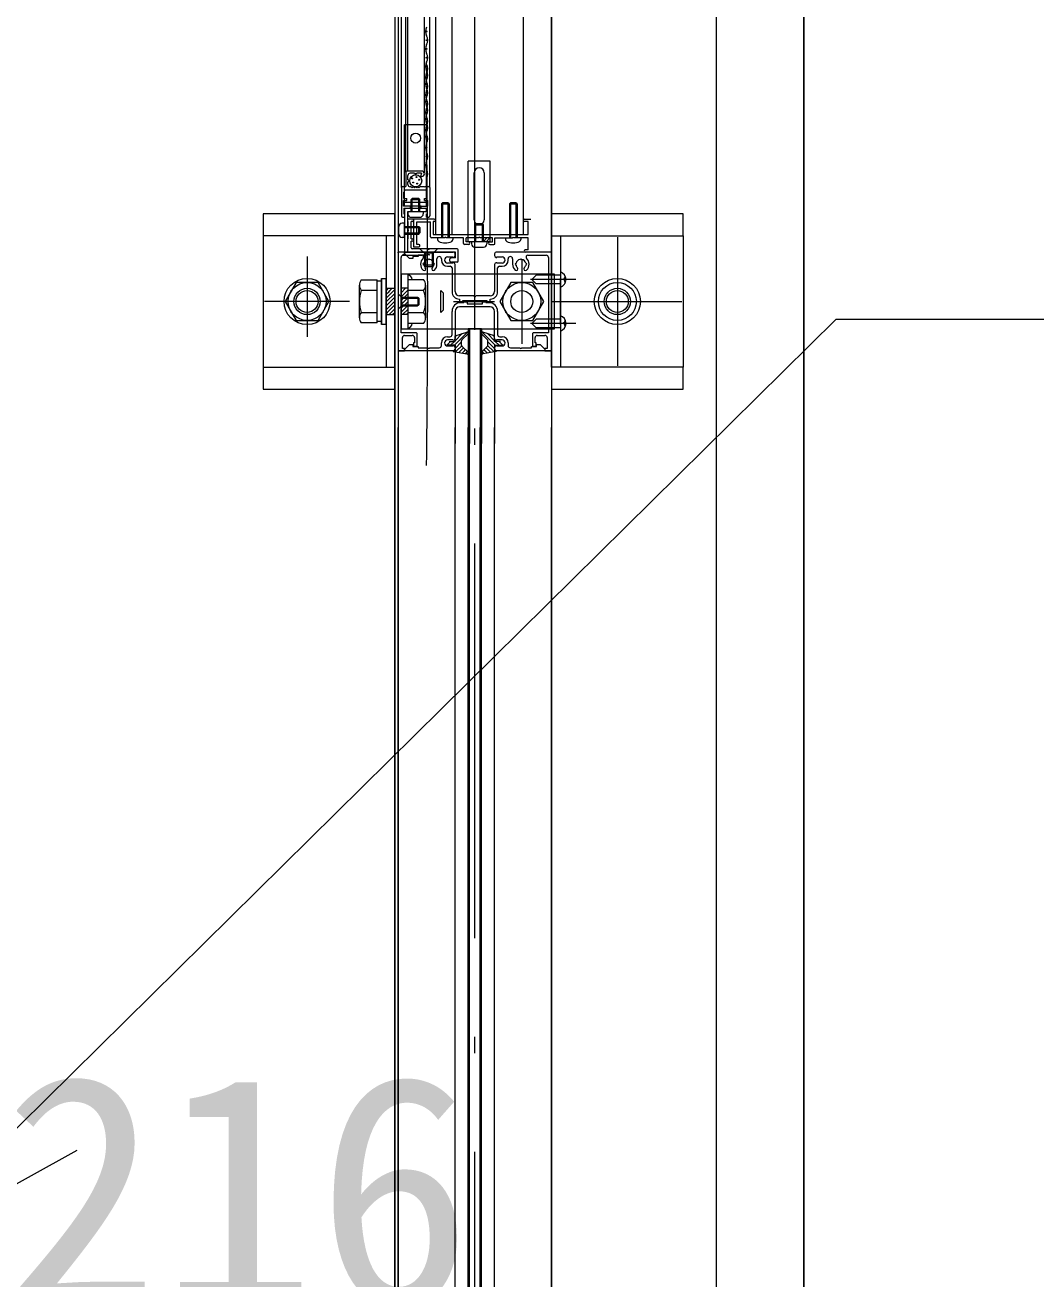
# Model space of a CAD drawing. Header units: millimetres. Extents: x -13466 to 37833, y -11727 to 34084.
# Drawn here: x 10077 to 10538, y 11992 to 12564 of the extents above; entities that cross this region are included whole.
import ezdxf

# ---------------------------------------------------------------- set-up
doc = ezdxf.new("R2010")
doc.units = ezdxf.units.MM
doc.header["$LTSCALE"] = 30
doc.header["$PDSIZE"] = 300
doc.linetypes.add('SXF_一点短鎖線', pattern=[9.25, 6, -1.5, 0.25, -1.5])
for name, color, linetype, lineweight in [('D-BMK', 2, 'SXF_一点短鎖線', 13), ('D-STR-DIM', 7, 'Continuous', 13), ('D-STR-HTXT', 7, 'Continuous', 13), ('D-STR-STR1', 2, 'Continuous', 13)]:
    doc.layers.add(name, color=color, linetype=linetype, lineweight=lineweight)
doc.styles.add('MS ゴシック', font='MS Gothic.ttf')
doc.dimstyles.new('DIM-30-F', dxfattribs={"dimscale": 30, "dimtxt": 3.5, "dimasz": 2.5, "dimexe": 0, "dimexo": 2, "dimgap": 0.8, "dimtad": 1, "dimdec": 0, "dimzin": 0, "dimdsep": 46, "dimtxsty": 'MS ゴシック', "dimblk": 'OPEN', "dimcen": 0.1, "dimaunit": 1, "dimadec": 4, "dimazin": 0, "dimtfac": 1, "dimtdec": 0, "dimtmove": 2, "dimatfit": 3, "dimldrblk": 'OPEN', "dimfxl": 1, "dimtolj": 1, "dimtzin": 0, "dimlwd": -1, "dimlwe": -1, "dimarcsym": 2})

# ---------------------------------------------------------------- blocks, each defined once
blk = doc.blocks.new('_Open')
at = {"color": 0, "linetype": 'ByBlock', "lineweight": -2}
for p, q in [((-1, 0.1667), (0, 0)), ((-1, -0.1667), (0, 0)), ((0, 0), (-1, 0))]:
    blk.add_line(p, q, dxfattribs=at)
blk = doc.blocks.new('*D16')
at = {"layer": 'D-STR-DIM', "color": 0, "transparency": 16777216}
for p, q in [((10066.31, 11898.01), (10066.31, 11838.01)), ((10282.31, 11898.01), (10282.31, 11838.01)), ((10207.31, 11838.01), (10141.31, 11838.01))]:
    blk.add_line(p, q, dxfattribs=at)
at = {"layer": 'Defpoints', "color": 0, "transparency": 16777216}
for p in [(10066.31, 11838.01), (10066.31, 11838.01), (10282.31, 11838.01)]:
    blk.add_point(p, dxfattribs=at)
at = {"layer": 'D-STR-DIM', "color": 0, "transparency": 16777216, "xscale": 75, "yscale": 75, "zscale": 75, "rotation": 180}
blk.add_blockref('_Open', (10066.31, 11838.01), dxfattribs=at)
at = {"layer": 'D-STR-DIM', "color": 0, "transparency": 16777216, "xscale": 75, "yscale": 75, "zscale": 75}
blk.add_blockref('_Open', (10282.31, 11838.01), dxfattribs=at)
at = {"layer": 'D-STR-DIM', "color": 0, "transparency": 16777216, "insert": (10174.31, 12031.51), "char_height": 105, "width": 28696.3879, "attachment_point": 5, "style": 'MS ゴシック'}
blk.add_mtext('\\A1;216', dxfattribs=at)
blk = doc.blocks.new('*D19')
at = {"layer": 'D-STR-DIM', "color": 0, "transparency": 16777216}
for p, q in [((9666.31, 12498.01), (9666.31, 12587.01)), ((9741.31, 12587.01), (9991.31, 12587.01)), ((10066.31, 12498.01), (10066.31, 12587.01))]:
    blk.add_line(p, q, dxfattribs=at)
at = {"layer": 'Defpoints', "color": 0, "transparency": 16777216}
for p in [(10066.31, 12587.01), (9666.31, 12438.01), (10066.31, 12438.01)]:
    blk.add_point(p, dxfattribs=at)
at = {"layer": 'D-STR-DIM', "color": 0, "transparency": 16777216, "xscale": 75, "yscale": 75, "zscale": 75, "rotation": 180}
blk.add_blockref('_Open', (9666.31, 12587.01), dxfattribs=at)
at = {"layer": 'D-STR-DIM', "color": 0, "transparency": 16777216, "xscale": 75, "yscale": 75, "zscale": 75}
blk.add_blockref('_Open', (10066.31, 12587.01), dxfattribs=at)
at = {"layer": 'D-STR-DIM', "color": 0, "transparency": 16777216, "insert": (9866.31, 12663.51), "char_height": 105, "width": 28854.7969, "attachment_point": 5, "style": 'MS ゴシック'}
blk.add_mtext('\\A1;400', dxfattribs=at)
blk = doc.blocks.new('*D20')
at = {"layer": 'D-STR-DIM', "color": 0, "transparency": 16777216}
for p, q in [((8743.3, 12827.45), (8769.9, 12881.24)), ((8837.13, 12848), (9599.08, 12471.25)), ((9692.9, 12491.8), (9666.31, 12438.01))]:
    blk.add_line(p, q, dxfattribs=at)
at = {"layer": 'Defpoints', "color": 0, "transparency": 16777216}
for p in [(8769.9, 12881.24), (9666.31, 12438.01), (9666.31, 12438.01)]:
    blk.add_point(p, dxfattribs=at)
at = {"layer": 'D-STR-DIM', "color": 0, "transparency": 16777216, "xscale": 75, "yscale": 75, "zscale": 75}
for p, rotation in [((8769.9, 12881.24), 153.6900675261025), ((9666.31, 12438.01), 333.6900675261025)]:
    blk.add_blockref('_Open', p, dxfattribs=dict(at, rotation=rotation))
at = {"layer": 'D-STR-DIM', "color": 0, "transparency": 16777216, "insert": (9252.01, 12728.2), "char_height": 105, "width": 46998.7126, "attachment_point": 5, "rotation": 333.6901, "style": 'MS ゴシック'}
blk.add_mtext('\\A1;R1000', dxfattribs=at)

msp = doc.modelspace()

# ---------------------------------------------------------------- linework, layer by layer
at = {"layer": 'D-BMK', "linetype": 'SXF_一点短鎖線', "lineweight": 9}
msp.add_line((10282.306, 10482.586), (10282.306, 14994.642), dxfattribs=at)
at = {"layer": 'D-STR-HTXT', "linetype": 'Continuous'}
msp.add_line((10432.306, 11488.012), (10432.306, 14288.012), dxfattribs=at)
for points in [[(6032.306, 14288.012), (10432.306, 14288.012), (10432.306, 11488.012), (6032.306, 11488.012), (6032.306, 14288.012)], [(10014.637, 12002.946), (10447.168, 12429.991), (11430.002, 12429.991)], [(10100.884, 12050.753), (10014.637, 12002.946), (10065.425, 12087.471)]]:
    msp.add_lwpolyline(points, dxfattribs=at)
at = {"layer": 'D-STR-STR1', "linetype": 'Continuous'}
for p, q in [((10392.307, 14248.012), (10392.307, 11528.012)), ((10247.305, 14143.01), (10247.305, 11633.011)), ((10317.305, 14143.01), (10317.305, 11633.011)), ((10245.807, 14088.011), (10245.807, 11689.513)), ((10317.306, 12460.212), (10317.306, 13314.204)), ((10264.306, 13307.512), (10264.306, 12468.512)), ((10271.806, 13307.512), (10271.806, 12468.512)), ((10304.306, 13307.512), (10304.306, 12468.512)), ((10248.806, 12490.012), (10248.806, 13286.012)), ((10261.806, 12490.012), (10261.806, 13286.012)), ((10259.306, 12496.333), (10259.306, 13279.762)), ((10250.806, 12497.012), (10250.806, 13279.012)), ((10251.806, 12497.512), (10251.806, 13257.512)), ((10250.306, 12483.112), (10250.306, 12518.512)), ((10260.306, 12518.512), (10250.306, 12518.512)), ((10260.306, 12483.112), (10260.306, 12518.512)), ((10289.306, 12502.012), (10279.306, 12502.012)), ((10279.306, 12465.412), (10279.306, 12502.012)), ((10289.306, 12465.412), (10289.306, 12502.012)), ((10250.806, 12497.012), (10250.806, 12490.512)), ((10258.056, 12497.512), (10251.306, 12497.512)), ((10254.806, 12496.512), (10252.806, 12496.512)), ((10254.806, 12496.512), (10255.306, 12495.812)), ((10255.306, 12495.812), (10255.806, 12496.512)), ((10258.006, 12496.512), (10255.806, 12496.512)), ((10258.006, 12496.512), (10257.605, 12495.012)), ((10282.056, 12475.262), (10282.056, 12496.762)), ((10286.556, 12496.762), (10286.556, 12475.262)), ((10247.306, 12492.537), (10247.306, 12492.561)), ((10247.306, 12492.537), (10247.306, 12492.561)), ((10249.306, 12490.512), (10250.806, 12490.512)), ((10251.806, 12493.512), (10251.806, 12495.512)), ((10252.506, 12493.012), (10251.806, 12493.512)), ((10251.806, 12492.512), (10252.506, 12493.012)), ((10251.806, 12491.342), (10251.806, 12492.512)), ((10253.306, 12490.312), (10252.806, 12490.312)), ((10253.806, 12489.812), (10253.306, 12490.312)), ((10254.306, 12490.312), (10253.806, 12489.812)), ((10254.806, 12489.812), (10254.306, 12490.312)), ((10255.306, 12490.312), (10254.806, 12489.812)), ((10255.806, 12489.812), (10255.306, 12490.312)), ((10256.306, 12490.312), (10255.806, 12489.812)), ((10256.806, 12489.812), (10256.306, 12490.312)), ((10257.306, 12490.312), (10256.806, 12489.812)), ((10259.306, 12490.312), (10257.306, 12490.312)), ((10258.056, 12495.012), (10257.605, 12495.012)), ((10259.306, 12490.312), (10259.806, 12490.512)), ((10259.806, 12490.512), (10261.306, 12490.512)), ((10248.806, 12490.012), (10248.806, 12477.012)), ((10250.006, 12485.012), (10250.006, 12487.812)), ((10250.006, 12485.012), (10251.306, 12485.012)), ((10259.606, 12488.812), (10251.006, 12488.812)), ((10251.306, 12484.012), (10251.306, 12485.012)), ((10253.306, 12484.512), (10253.806, 12485.012)), ((10253.306, 12479.012), (10253.306, 12484.512)), ((10253.306, 12484.512), (10257.306, 12484.512)), ((10256.806, 12485.012), (10253.806, 12485.012)), ((10253.806, 12479.012), (10253.806, 12485.012)), ((10256.806, 12479.012), (10256.806, 12485.012)), ((10256.806, 12485.012), (10257.306, 12484.512)), ((10257.306, 12479.012), (10257.306, 12484.512)), ((10259.306, 12485.012), (10260.606, 12485.012)), ((10259.306, 12484.012), (10259.306, 12485.012)), ((10260.606, 12485.012), (10260.606, 12487.812)), ((10261.806, 12490.012), (10261.806, 12477.012)), ((10249.806, 12481.512), (10249.806, 12484.012)), ((10249.806, 12484.012), (10251.306, 12484.012)), ((10252.806, 12481.512), (10249.806, 12481.512)), ((10250.006, 12480.512), (10252.806, 12480.512)), ((10250.006, 12480.512), (10250.006, 12478.012)), ((10250.306, 12481.512), (10250.306, 12483.112)), ((10260.306, 12483.112), (10250.306, 12483.112)), ((10250.306, 12480.512), (10250.306, 12478.012)), ((10251.806, 12460.512), (10251.806, 12479.012)), ((10251.806, 12479.012), (10251.806, 12477.912)), ((10251.806, 12479.012), (10258.806, 12479.012)), ((10251.806, 12479.012), (10260.306, 12479.012)), ((10252.806, 12481.512), (10252.806, 12480.512)), ((10257.806, 12481.512), (10252.806, 12481.512)), ((10252.806, 12480.512), (10257.806, 12480.512)), ((10257.806, 12480.512), (10257.806, 12481.512)), ((10257.806, 12481.512), (10260.806, 12481.512)), ((10257.806, 12480.512), (10260.606, 12480.512)), ((10258.806, 12479.012), (10258.806, 12477.912)), ((10259.306, 12484.012), (10260.806, 12484.012)), ((10260.306, 12481.512), (10260.306, 12483.112)), ((10260.306, 12479.012), (10260.306, 12480.512)), ((10260.606, 12480.512), (10260.606, 12478.012)), ((10260.806, 12481.512), (10260.806, 12484.012)), ((10267.556, 12483.012), (10267.056, 12482.512)), ((10267.056, 12482.512), (10270.556, 12482.512)), ((10267.056, 12482.512), (10267.056, 12467.012)), ((10270.056, 12483.012), (10267.556, 12483.012)), ((10267.556, 12483.012), (10267.556, 12467.012)), ((10270.556, 12482.512), (10270.056, 12483.012)), ((10270.056, 12483.012), (10270.056, 12467.012)), ((10270.556, 12482.512), (10270.556, 12467.012)), ((10298.556, 12483.012), (10298.056, 12482.512)), ((10298.056, 12482.512), (10301.556, 12482.512)), ((10298.056, 12482.512), (10298.056, 12467.012)), ((10301.056, 12483.012), (10298.556, 12483.012)), ((10298.556, 12483.012), (10298.556, 12467.012)), ((10301.556, 12482.512), (10301.056, 12483.012)), ((10301.056, 12483.012), (10301.056, 12467.012)), ((10301.556, 12482.512), (10301.556, 12467.012)), ((10317.306, 12481.422), (10317.306, 12481.381)), ((10250.306, 12473.762), (10249.206, 12473.762)), ((10249.306, 12476.512), (10250.306, 12476.512)), ((10250.006, 12478.012), (10250.306, 12478.012)), ((10250.306, 12478.012), (10250.306, 12476.512)), ((10250.306, 12476.512), (10250.306, 12460.512)), ((10250.306, 12467.262), (10250.306, 12473.762)), ((10254.306, 12475.512), (10251.806, 12475.512)), ((10251.806, 12470.812), (10251.806, 12475.512)), ((10251.806, 12474.512), (10251.806, 12466.512)), ((10253.306, 12476.412), (10257.306, 12476.412)), ((10253.306, 12466.512), (10253.306, 12474.512)), ((10253.806, 12474.512), (10253.306, 12474.512)), ((10254.306, 12475.012), (10254.306, 12475.512)), ((10263.806, 12475.512), (10254.306, 12475.512)), ((10254.306, 12475.512), (10254.306, 12463.012)), ((10255.806, 12474.312), (10262.106, 12474.312)), ((10255.806, 12464.012), (10255.806, 12474.312)), ((10260.306, 12478.012), (10260.606, 12478.012)), ((10260.306, 12476.512), (10260.306, 12478.012)), ((10260.306, 12476.512), (10261.306, 12476.512)), ((10262.106, 12467.512), (10262.106, 12474.312)), ((10263.306, 12474.512), (10263.306, 12468.512)), ((10263.806, 12474.512), (10263.306, 12474.512)), ((10282.306, 12472.912), (10282.806, 12473.412)), ((10285.806, 12473.412), (10282.806, 12473.412)), ((10282.806, 12465.412), (10282.806, 12473.412)), ((10285.806, 12465.412), (10285.806, 12473.412)), ((10285.806, 12473.412), (10286.306, 12472.912)), ((10304.806, 12475.512), (10307.806, 12475.512)), ((10306.606, 12474.512), (10304.806, 12474.512)), ((10306.606, 12468.512), (10306.606, 12474.512)), ((10247.706, 12468.762), (10247.706, 12472.262)), ((10250.306, 12472.262), (10256.806, 12472.262)), ((10250.306, 12471.762), (10257.306, 12471.762)), ((10250.306, 12469.262), (10257.306, 12469.262)), ((10250.306, 12468.762), (10256.806, 12468.762)), ((10251.806, 12460.512), (10251.806, 12470.212)), ((10256.806, 12468.762), (10256.806, 12472.262)), ((10257.306, 12471.762), (10256.806, 12472.262)), ((10256.806, 12468.762), (10257.306, 12469.262)), ((10257.306, 12471.762), (10257.306, 12469.262)), ((10263.306, 12468.512), (10306.606, 12468.512)), ((10282.306, 12472.912), (10286.306, 12472.912)), ((10282.306, 12465.412), (10282.306, 12472.912)), ((10286.306, 12465.412), (10286.306, 12472.912)), ((10250.306, 12467.262), (10249.206, 12467.262)), ((10253.306, 12466.512), (10253.806, 12466.512)), ((10253.306, 12462.512), (10253.306, 12465.512)), ((10253.806, 12465.512), (10253.306, 12465.512)), ((10258.506, 12462.012), (10253.806, 12462.012)), ((10254.306, 12463.012), (10256.806, 12463.012)), ((10256.806, 12464.012), (10255.806, 12464.012)), ((10259.306, 12460.012), (10257.306, 12462.012)), ((10265.306, 12462.012), (10257.306, 12462.012)), ((10274.206, 12462.012), (10259.106, 12462.012)), ((10268.506, 12467.012), (10262.606, 12467.012)), ((10263.306, 12460.012), (10265.306, 12462.012)), ((10265.306, 12467.012), (10265.306, 12466.298)), ((10277.106, 12467.012), (10269.106, 12467.012)), ((10272.306, 12467.012), (10272.306, 12466.298)), ((10277.106, 12464.512), (10277.106, 12467.012)), ((10279.506, 12464.012), (10277.606, 12464.012)), ((10278.306, 12465.212), (10278.306, 12467.012)), ((10284.006, 12467.012), (10278.306, 12467.012)), ((10279.506, 12465.212), (10278.306, 12465.212)), ((10279.306, 12465.412), (10279.306, 12467.012)), ((10279.306, 12465.412), (10289.306, 12465.412)), ((10280.806, 12465.412), (10280.806, 12464.312)), ((10280.806, 12465.412), (10287.806, 12465.412)), ((10280.806, 12465.412), (10287.806, 12465.412)), ((10282.306, 12462.812), (10286.306, 12462.812)), ((10290.306, 12467.012), (10284.606, 12467.012)), ((10286.207, 12465.412), (10287.807, 12467.012)), ((10287.621, 12465.412), (10289.221, 12467.012)), ((10287.806, 12465.412), (10287.806, 12464.312)), ((10289.106, 12465.212), (10290.306, 12465.212)), ((10289.106, 12464.012), (10291.006, 12464.012)), ((10289.306, 12465.412), (10289.306, 12467.012)), ((10290.306, 12465.212), (10290.306, 12467.012)), ((10291.506, 12464.512), (10291.506, 12467.012)), ((10291.506, 12467.012), (10299.506, 12467.012)), ((10296.306, 12467.012), (10296.306, 12466.298)), ((10306.606, 12467.012), (10300.106, 12467.012)), ((10303.306, 12467.012), (10303.306, 12466.298)), ((10306.606, 12461.512), (10306.606, 12467.012)), ((10245.806, 12418.012), (10245.806, 12458.012)), ((10247.306, 12460.212), (10247.306, 12460.512)), ((10247.306, 12460.212), (10247.306, 12415.812)), ((10272.506, 12460.512), (10247.606, 12460.512)), ((10248.706, 12423.712), (10248.706, 12458.112)), ((10249.306, 12459.512), (10250.306, 12459.512)), ((10249.706, 12459.112), (10258.174, 12459.112)), ((10250.306, 12459.512), (10250.306, 12460.512)), ((10250.406, 12460.512), (10272.506, 12460.512)), ((10250.406, 12459.712), (10250.406, 12460.512)), ((10252.506, 12457.612), (10250.406, 12459.712)), ((10273.506, 12460.512), (10251.806, 12460.512)), ((10254.106, 12457.612), (10252.506, 12457.612)), ((10256.406, 12458.512), (10254.106, 12458.512)), ((10254.106, 12458.512), (10254.106, 12457.612)), ((10256.406, 12459.112), (10256.406, 12458.512)), ((10260.848, 12459.112), (10256.406, 12459.112)), ((10259.306, 12460.012), (10259.306, 12454.512)), ((10263.306, 12460.012), (10259.306, 12460.012)), ((10259.806, 12460.012), (10259.806, 12454.012)), ((10260.806, 12457.206), (10261.306, 12457.512)), ((10261.306, 12457.512), (10261.806, 12457.206)), ((10262.806, 12460.012), (10262.806, 12454.012)), ((10263.306, 12460.012), (10263.306, 12454.512)), ((10265.056, 12455.012), (10265.056, 12457.487)), ((10267.106, 12457.487), (10267.106, 12456.912)), ((10269.906, 12458.312), (10272.306, 12458.312)), ((10273.506, 12457.912), (10271.706, 12457.912)), ((10272.306, 12458.312), (10272.306, 12458.112)), ((10272.306, 12458.112), (10272.506, 12458.112)), ((10273.306, 12458.912), (10273.306, 12459.712)), ((10273.506, 12457.912), (10273.506, 12460.512)), ((10274.706, 12456.412), (10274.706, 12461.512)), ((10291.306, 12459.712), (10291.306, 12458.912)), ((10317.006, 12460.512), (10292.106, 12460.512)), ((10292.106, 12458.112), (10292.306, 12458.112)), ((10292.306, 12458.112), (10292.306, 12458.312)), ((10292.306, 12458.312), (10294.706, 12458.312)), ((10297.506, 12456.912), (10297.506, 12457.487)), ((10299.556, 12457.487), (10299.556, 12455.012)), ((10302.806, 12457.206), (10303.306, 12457.512)), ((10303.306, 12457.512), (10303.806, 12457.206)), ((10303.706, 12457.351), (10303.706, 12418.674)), ((10306.606, 12461.512), (10305.306, 12461.512)), ((10306.439, 12459.112), (10314.906, 12459.112)), ((10315.906, 12458.112), (10315.906, 12423.712)), ((10317.306, 12460.212), (10317.306, 12461.023)), ((10317.306, 12415.812), (10317.306, 12460.212)), ((10317.306, 12418.012), (10317.306, 12458.012)), ((10248.706, 12450.512), (10248.706, 12425.512)), ((10318.706, 12450.512), (10248.706, 12450.512)), ((10251.706, 12450.512), (10251.706, 12425.512)), ((10258.806, 12455.012), (10259.113, 12455.512)), ((10259.113, 12454.512), (10258.806, 12455.012)), ((10259.806, 12454.012), (10259.306, 12454.512)), ((10263.306, 12454.512), (10259.306, 12454.512)), ((10259.806, 12454.012), (10262.806, 12454.012)), ((10263.306, 12454.512), (10262.806, 12454.012)), ((10263.5, 12455.512), (10263.806, 12455.012)), ((10263.806, 12455.012), (10263.5, 12454.512)), ((10272.306, 12455.512), (10269.906, 12455.512)), ((10269.906, 12454.112), (10271.106, 12454.112)), ((10274.206, 12455.912), (10271.706, 12455.912)), ((10271.906, 12453.312), (10271.906, 12442.512)), ((10272.506, 12455.712), (10272.306, 12455.712)), ((10272.306, 12455.712), (10272.306, 12455.512)), ((10273.306, 12442.512), (10273.306, 12454.912)), ((10291.306, 12454.912), (10291.306, 12442.512)), ((10292.306, 12455.712), (10292.106, 12455.712)), ((10292.306, 12455.512), (10292.306, 12455.712)), ((10294.706, 12455.512), (10292.306, 12455.512)), ((10292.706, 12442.512), (10292.706, 12453.312)), ((10293.506, 12454.112), (10294.706, 12454.112)), ((10300.806, 12455.012), (10301.113, 12455.512)), ((10301.113, 12454.512), (10300.806, 12455.012)), ((10305.5, 12455.512), (10305.806, 12455.012)), ((10305.806, 12455.012), (10305.5, 12454.512)), ((10318.706, 12425.512), (10318.706, 12450.512)), ((10251.706, 12448.012), (10258.974, 12448.012)), ((10251.706, 12448.012), (10251.706, 12428.012)), ((10259.831, 12445.512), (10259.831, 12430.512)), ((10298.706, 12446.673), (10293.706, 12438.012)), ((10308.706, 12446.673), (10298.706, 12446.673)), ((10308.306, 12448.012), (10310.306, 12450.012)), ((10308.306, 12448.012), (10310.306, 12446.012)), ((10313.706, 12438.012), (10308.706, 12446.673)), ((10245.806, 12443.486), (10245.333, 12443.012)), ((10247.306, 12441.512), (10247.306, 12434.512)), ((10247.306, 12441.512), (10248.806, 12440.012)), ((10251.706, 12444.012), (10248.706, 12444.012)), ((10248.985, 12444.012), (10248.706, 12443.734)), ((10250.753, 12444.012), (10248.706, 12441.966)), ((10251.706, 12443.198), (10248.706, 12440.198)), ((10251.706, 12441.43), (10248.706, 12438.43)), ((10248.706, 12440.012), (10251.706, 12440.012)), ((10248.806, 12440.012), (10248.806, 12436.012)), ((10248.806, 12440.012), (10256.204, 12440.012)), ((10248.806, 12439.512), (10256.806, 12439.512)), ((10251.706, 12439.663), (10250.056, 12438.012)), ((10258.974, 12443.012), (10251.706, 12443.012)), ((10256.204, 12440.012), (10256.704, 12439.512)), ((10256.306, 12440.012), (10256.306, 12436.012)), ((10256.806, 12439.512), (10256.806, 12436.512)), ((10266.806, 12443.012), (10267.806, 12442.012)), ((10266.806, 12433.012), (10266.806, 12443.012)), ((10267.806, 12442.012), (10267.806, 12434.012)), ((10281.848, 12440.512), (10275.306, 12440.512)), ((10275.306, 12439.112), (10275.306, 12437.512)), ((10289.306, 12440.512), (10282.765, 12440.512)), ((10289.306, 12437.512), (10289.306, 12439.112)), ((10245.806, 12434.647), (10245.172, 12434.012)), ((10245.806, 12438.183), (10245.636, 12438.012)), ((10247.306, 12434.512), (10248.806, 12436.012)), ((10250.056, 12438.012), (10248.706, 12436.663)), ((10251.706, 12437.895), (10248.706, 12434.895)), ((10251.706, 12436.127), (10248.706, 12433.127)), ((10248.706, 12436.012), (10251.706, 12436.012)), ((10248.806, 12436.512), (10256.806, 12436.512)), ((10248.806, 12436.012), (10256.204, 12436.012)), ((10251.706, 12434.359), (10249.36, 12432.012)), ((10256.704, 12436.512), (10256.204, 12436.012)), ((10267.806, 12434.012), (10266.806, 12433.012)), ((10271.906, 12422.912), (10271.906, 12433.512)), ((10272.653, 12438.012), (10291.304, 12438.012)), ((10273.306, 12433.512), (10273.306, 12421.112)), ((10273.306, 12433.512), (10273.306, 12421.112)), ((10275.306, 12437.512), (10276.806, 12437.512)), ((10281.848, 12435.512), (10275.306, 12435.512)), ((10275.906, 12437.512), (10277.306, 12437.512)), ((10276.806, 12437.512), (10276.806, 12438.512)), ((10276.806, 12438.512), (10282.306, 12438.512)), ((10277.306, 12437.512), (10277.306, 12437.812)), ((10277.306, 12437.812), (10278.806, 12437.812)), ((10278.806, 12437.812), (10278.806, 12436.912)), ((10278.806, 12436.912), (10285.806, 12436.912)), ((10282.306, 12438.512), (10287.806, 12438.512)), ((10289.306, 12435.512), (10282.765, 12435.512)), ((10285.806, 12436.912), (10285.806, 12437.812)), ((10285.806, 12437.812), (10287.306, 12437.812)), ((10287.306, 12437.812), (10287.306, 12437.512)), ((10287.306, 12437.512), (10288.706, 12437.512)), ((10287.806, 12438.512), (10287.806, 12437.512)), ((10287.806, 12437.512), (10289.306, 12437.512)), ((10291.306, 12421.112), (10291.306, 12433.512)), ((10291.306, 12421.112), (10291.306, 12433.512)), ((10292.706, 12433.512), (10292.706, 12422.912)), ((10293.706, 12438.012), (10298.706, 12429.352)), ((10308.706, 12429.352), (10313.706, 12438.012)), ((10245.806, 12432.879), (10244.94, 12432.012)), ((10251.706, 12432.012), (10248.706, 12432.012)), ((10251.706, 12432.591), (10251.127, 12432.012)), ((10251.706, 12433.012), (10258.974, 12433.012)), ((10258.974, 12428.012), (10251.706, 12428.012)), ((10298.706, 12429.352), (10308.706, 12429.352)), ((10308.306, 12428.012), (10310.306, 12430.012)), ((10308.306, 12428.012), (10310.306, 12426.012)), ((10248.706, 12425.512), (10318.706, 12425.512)), ((10255.706, 12423.712), (10248.706, 12423.712)), ((10250.306, 12422.512), (10253.806, 12422.512)), ((10256.006, 12417.912), (10256.006, 12423.412)), ((10269.906, 12421.912), (10270.906, 12421.912)), ((10273.027, 12418.062), (10279, 12424.035)), ((10273.306, 12422.308), (10278.652, 12424.049)), ((10273.306, 12420.109), (10276.567, 12423.37)), ((10273.306, 12421.877), (10273.946, 12422.516)), ((10273.306, 12419.827), (10273.306, 12422.308)), ((10279.306, 12423.262), (10276.46, 12420.533)), ((10285.306, 12425.512), (10279.306, 12425.512)), ((10279.306, 12425.512), (10279.306, 12373.207)), ((10279.306, 12423.574), (10279.306, 12423.262)), ((10279.806, 12425.512), (10279.806, 12373.207)), ((10284.806, 12425.512), (10284.806, 12373.207)), ((10285.306, 12425.512), (10285.306, 12373.207)), ((10285.306, 12423.574), (10285.306, 12423.262)), ((10285.306, 12423.262), (10288.153, 12420.533)), ((10291.586, 12418.062), (10285.613, 12424.035)), ((10291.306, 12422.308), (10285.961, 12424.049)), ((10291.306, 12420.109), (10288.046, 12423.37)), ((10291.306, 12421.877), (10290.667, 12422.516)), ((10291.306, 12419.827), (10291.306, 12422.308)), ((10293.706, 12421.912), (10294.706, 12421.912)), ((10308.606, 12423.412), (10308.606, 12417.912)), ((10315.906, 12423.712), (10308.906, 12423.712)), ((10310.806, 12422.512), (10314.306, 12422.512)), ((10245.806, 11674.512), (10245.806, 12418.012)), ((10249.306, 12416.512), (10249.306, 12421.512)), ((10250.306, 12416.512), (10249.306, 12416.512)), ((10250.306, 12415.512), (10250.306, 12416.512)), ((10250.406, 12416.312), (10252.506, 12418.412)), ((10250.406, 12415.512), (10250.406, 12416.312)), ((10252.506, 12418.412), (10254.106, 12418.412)), ((10254.106, 12418.412), (10254.106, 12417.512)), ((10254.106, 12417.512), (10256.406, 12417.512)), ((10254.806, 12419.112), (10254.306, 12419.112)), ((10254.306, 12419.112), (10254.306, 12417.612)), ((10254.306, 12417.612), (10255.706, 12417.612)), ((10254.806, 12421.512), (10254.806, 12419.112)), ((10256.406, 12417.512), (10256.406, 12416.912)), ((10256.406, 12416.912), (10260.848, 12416.912)), ((10261.765, 12416.912), (10266.106, 12416.912)), ((10267.106, 12417.912), (10267.106, 12419.112)), ((10269.498, 12418.069), (10271.256, 12419.827)), ((10273.306, 12418.062), (10269.507, 12418.062)), ((10272.306, 12420.512), (10269.906, 12420.512)), ((10272.306, 12420.512), (10269.906, 12420.512)), ((10269.906, 12417.712), (10272.306, 12417.712)), ((10269.906, 12417.712), (10272.306, 12417.712)), ((10270.623, 12419.827), (10273.306, 12419.827)), ((10271.259, 12418.062), (10273.024, 12419.827)), ((10272.306, 12420.312), (10272.306, 12420.512)), ((10272.306, 12420.312), (10272.306, 12420.512)), ((10272.506, 12420.312), (10272.306, 12420.312)), ((10272.506, 12420.312), (10272.306, 12420.312)), ((10272.306, 12417.712), (10272.306, 12417.912)), ((10272.306, 12417.912), (10272.506, 12417.912)), ((10272.306, 12417.712), (10272.306, 12417.912)), ((10272.306, 12417.912), (10272.506, 12417.912)), ((10273.306, 12416.574), (10276.306, 12419.574)), ((10273.306, 12418.062), (10273.306, 12415.512)), ((10273.306, 12417.112), (10273.306, 12416.312)), ((10273.306, 12417.112), (10273.306, 12416.312)), ((10273.306, 12416.312), (10273.306, 12373.207)), ((10274.013, 12415.512), (10276.324, 12417.823)), ((10275.781, 12415.512), (10277.175, 12416.907)), ((10276.306, 12417.953), (10276.306, 12420.172)), ((10279.306, 12414.862), (10276.46, 12417.592)), ((10277.548, 12415.512), (10278.077, 12416.041)), ((10285.306, 12414.862), (10288.153, 12417.592)), ((10287.065, 12415.512), (10286.536, 12416.041)), ((10288.832, 12415.512), (10287.438, 12416.907)), ((10290.6, 12415.512), (10288.289, 12417.823)), ((10288.306, 12417.953), (10288.306, 12420.172)), ((10291.306, 12416.574), (10288.306, 12419.574)), ((10293.99, 12419.827), (10291.306, 12419.827)), ((10291.306, 12418.062), (10291.306, 12415.512)), ((10291.306, 12418.062), (10295.106, 12418.062)), ((10291.306, 12416.312), (10291.306, 12417.112)), ((10291.306, 12416.312), (10291.306, 12417.112)), ((10291.306, 12416.312), (10291.306, 12373.207)), ((10293.353, 12418.062), (10291.589, 12419.827)), ((10292.306, 12420.312), (10292.106, 12420.312)), ((10292.306, 12420.312), (10292.106, 12420.312)), ((10292.106, 12417.912), (10292.306, 12417.912)), ((10292.106, 12417.912), (10292.306, 12417.912)), ((10294.706, 12420.512), (10292.306, 12420.512)), ((10292.306, 12420.512), (10292.306, 12420.312)), ((10294.706, 12420.512), (10292.306, 12420.512)), ((10292.306, 12420.512), (10292.306, 12420.312)), ((10292.306, 12417.912), (10292.306, 12417.712)), ((10292.306, 12417.912), (10292.306, 12417.712)), ((10292.306, 12417.712), (10294.706, 12417.712)), ((10292.306, 12417.712), (10294.706, 12417.712)), ((10295.115, 12418.069), (10293.356, 12419.827)), ((10297.506, 12419.112), (10297.506, 12417.912)), ((10298.506, 12416.912), (10302.848, 12416.912)), ((10303.765, 12416.912), (10308.206, 12416.912)), ((10308.206, 12416.912), (10308.206, 12417.512)), ((10308.206, 12417.512), (10310.506, 12417.512)), ((10308.906, 12417.612), (10310.306, 12417.612)), ((10309.806, 12419.112), (10309.806, 12421.512)), ((10310.306, 12419.112), (10309.806, 12419.112)), ((10310.306, 12417.612), (10310.306, 12419.112)), ((10310.506, 12417.512), (10310.506, 12418.412)), ((10310.506, 12418.412), (10312.106, 12418.412)), ((10312.106, 12418.412), (10314.206, 12416.312)), ((10314.206, 12416.312), (10314.206, 12415.512)), ((10315.306, 12416.512), (10314.306, 12416.512)), ((10314.306, 12416.512), (10314.306, 12415.512)), ((10315.306, 12421.512), (10315.306, 12416.512)), ((10247.306, 12415.812), (10247.306, 12373.207)), ((10247.606, 12415.512), (10250.306, 12415.512)), ((10272.506, 12415.512), (10247.606, 12415.512)), ((10272.506, 12415.512), (10250.406, 12415.512)), ((10272.306, 12415.512), (10273.306, 12415.512)), ((10272.47, 12415.205), (10278.656, 12414.067)), ((10273.514, 12415.013), (10274.013, 12415.512)), ((10275.007, 12414.738), (10275.781, 12415.512)), ((10276.5, 12414.464), (10277.548, 12415.512)), ((10277.993, 12414.189), (10278.98, 12415.176)), ((10285.306, 12414.544), (10285.306, 12414.862)), ((10286.62, 12414.189), (10285.633, 12415.176)), ((10292.143, 12415.205), (10285.956, 12414.067)), ((10288.113, 12414.464), (10287.065, 12415.512)), ((10289.606, 12414.738), (10288.832, 12415.512)), ((10291.099, 12415.013), (10290.6, 12415.512)), ((10292.306, 12415.512), (10291.306, 12415.512)), ((10314.206, 12415.512), (10292.106, 12415.512)), ((10317.006, 12415.512), (10292.106, 12415.512)), ((10314.306, 12415.512), (10317.006, 12415.512)), ((10317.306, 12415.812), (10317.306, 12373.207)), ((10317.306, 12394.602), (10317.306, 12394.643)), ((10247.306, 12386.942), (10247.306, 12386.934)), ((10247.306, 12380.541), (10247.306, 11673.012)), ((10247.306, 11682.712), (10247.306, 12380.541)), ((10273.306, 11682.212), (10273.306, 12380.541)), ((10279.306, 11673.012), (10279.306, 12380.541)), ((10279.806, 11673.012), (10279.806, 12380.541)), ((10284.806, 11673.012), (10284.806, 12380.541)), ((10285.306, 11673.012), (10285.306, 12380.541)), ((10291.306, 11682.212), (10291.306, 12380.541)), ((10317.306, 11682.712), (10317.306, 12380.541)), ((10245.806, 11741.081), (10245.806, 12374.1)), ((10245.806, 11741.081), (10245.806, 12374.1))]:
    msp.add_line(p, q, dxfattribs=at)
at = {"layer": 'D-STR-STR1', "linetype": 'Continuous', "lineweight": 9}
for p, q in [((10245.806, 12478.012), (10185.806, 12478.012)), ((10185.806, 12478.012), (10185.806, 12468.012)), ((10245.806, 12468.012), (10245.806, 12478.012)), ((10377.306, 12478.012), (10317.306, 12478.012)), ((10317.306, 12478.012), (10317.306, 12398.012)), ((10377.306, 12468.012), (10377.306, 12478.012)), ((10245.806, 12468.012), (10185.806, 12468.012)), ((10185.806, 12468.012), (10185.806, 12408.012)), ((10241.806, 12468.012), (10241.806, 12408.012)), ((10245.806, 12408.012), (10245.806, 12468.012)), ((10317.306, 12468.012), (10377.306, 12468.012)), ((10317.306, 12408.012), (10317.306, 12468.012)), ((10321.306, 12468.012), (10321.306, 12408.012)), ((10377.306, 12468.012), (10377.306, 12408.012)), ((10347.306, 12467.351), (10347.306, 12408.674)), ((10205.806, 12458.504), (10205.806, 12421.88)), ((10317.306, 12460.212), (10317.306, 12415.812)), ((10321.306, 12451.512), (10321.306, 12444.512)), ((10321.306, 12451.012), (10321.306, 12445.012)), ((10200.806, 12446.673), (10195.806, 12438.012)), ((10210.806, 12446.673), (10200.806, 12446.673)), ((10215.806, 12438.012), (10210.806, 12446.673)), ((10229.681, 12430.512), (10229.681, 12445.512)), ((10230.539, 12447.812), (10237.806, 12447.812)), ((10237.806, 12428.212), (10237.806, 12447.812)), ((10239.806, 12447.212), (10237.806, 12447.212)), ((10239.806, 12448.512), (10241.806, 12448.512)), ((10239.806, 12427.512), (10239.806, 12448.512)), ((10239.806, 12448.512), (10239.806, 12427.512)), ((10239.806, 12428.212), (10239.806, 12447.812)), ((10239.806, 12428.812), (10239.806, 12447.212)), ((10241.806, 12427.512), (10241.806, 12448.512)), ((10328.415, 12448.012), (10307.627, 12448.012)), ((10308.306, 12448.012), (10310.306, 12450.012)), ((10308.306, 12448.012), (10310.306, 12446.012)), ((10321.306, 12450.012), (10310.306, 12450.012)), ((10321.306, 12446.012), (10310.306, 12446.012)), ((10321.306, 12427.512), (10321.306, 12448.512)), ((10237.806, 12443.012), (10230.539, 12443.012)), ((10241.806, 12444.012), (10245.806, 12444.012)), ((10242.797, 12444.012), (10241.806, 12443.021)), ((10242.565, 12442.012), (10241.806, 12441.254)), ((10244.333, 12442.012), (10241.806, 12439.486)), ((10245.806, 12441.718), (10242.101, 12438.012)), ((10243.565, 12443.012), (10242.565, 12442.012)), ((10244.565, 12444.012), (10243.565, 12443.012)), ((10245.806, 12439.95), (10243.868, 12438.012)), ((10245.333, 12443.012), (10244.333, 12442.012)), ((10245.806, 12443.486), (10245.333, 12443.012)), ((10225.145, 12438.012), (10186.468, 12438.012)), ((10195.806, 12438.012), (10200.806, 12429.352)), ((10210.806, 12429.352), (10215.806, 12438.012)), ((10242.101, 12438.012), (10241.806, 12437.718)), ((10243.868, 12438.012), (10241.806, 12435.95)), ((10245.636, 12438.012), (10241.806, 12434.183)), ((10243.404, 12434.012), (10242.404, 12433.012)), ((10245.806, 12436.415), (10243.404, 12434.012)), ((10245.172, 12434.012), (10244.172, 12433.012)), ((10245.806, 12434.647), (10245.172, 12434.012)), ((10245.806, 12438.183), (10245.636, 12438.012)), ((10317.306, 12438.012), (10374.634, 12438.012)), ((10327.968, 12438.012), (10376.645, 12438.012)), ((10200.806, 12429.352), (10210.806, 12429.352)), ((10230.539, 12433.012), (10237.806, 12433.012)), ((10237.806, 12428.212), (10230.539, 12428.212)), ((10239.806, 12428.812), (10237.806, 12428.812)), ((10241.806, 12427.512), (10239.806, 12427.512)), ((10242.404, 12433.012), (10241.806, 12432.415)), ((10241.806, 12432.012), (10245.806, 12432.012)), ((10244.172, 12433.012), (10243.172, 12432.012)), ((10245.806, 12432.879), (10244.94, 12432.012)), ((10328.415, 12428.012), (10307.627, 12428.012)), ((10308.306, 12428.012), (10310.306, 12430.012)), ((10308.306, 12428.012), (10310.306, 12426.012)), ((10321.306, 12430.012), (10310.306, 12430.012)), ((10321.306, 12431.512), (10321.306, 12424.512)), ((10321.306, 12431.012), (10321.306, 12425.012)), ((10321.306, 12426.012), (10310.306, 12426.012)), ((10185.806, 12408.012), (10245.806, 12408.012)), ((10185.806, 12408.012), (10185.806, 12398.012)), ((10245.806, 12398.012), (10245.806, 12408.012)), ((10377.306, 12408.012), (10317.306, 12408.012)), ((10377.306, 12398.012), (10377.306, 12408.012)), ((10185.806, 12398.012), (10245.806, 12398.012)), ((10317.306, 12398.012), (10377.306, 12398.012))]:
    msp.add_line(p, q, dxfattribs=at)
at = {"layer": 'D-STR-STR1', "linetype": 'Continuous'}
for centre, radius in [((10260.306, 12561.182), 0.2), ((10260.306, 12557.182), 0.2), ((10260.306, 12553.182), 0.2), ((10260.306, 12549.182), 0.2), ((10260.306, 12545.182), 0.2), ((10260.306, 12544.182), 0.2), ((10260.306, 12541.182), 0.2), ((10260.306, 12540.182), 0.2), ((10260.306, 12537.182), 0.2), ((10260.306, 12536.182), 0.2), ((10260.306, 12533.182), 0.2), ((10260.306, 12532.182), 0.2), ((10260.306, 12529.182), 0.2), ((10260.306, 12528.182), 0.2), ((10260.306, 12525.182), 0.2), ((10260.306, 12524.182), 0.2), ((10260.306, 12521.182), 0.2), ((10260.306, 12520.182), 0.2), ((10255.306, 12512.512), 2.25), ((10260.306, 12517.182), 0.2), ((10260.306, 12516.182), 0.2), ((10260.306, 12513.182), 0.2), ((10260.306, 12512.182), 0.2), ((10260.306, 12508.182), 0.2), ((10260.306, 12504.182), 0.2), ((10260.306, 12504.182), 0.2), ((10260.306, 12500.182), 0.2), ((10260.306, 12496.182), 0.2), ((10255.351, 12493.017), 2.75), ((10253.765, 12494.15), 0.2), ((10254.218, 12492.281), 0.2), ((10255.691, 12494.773), 0.2), ((10256.031, 12491.771), 0.2), ((10256.881, 12493.527), 0.2), ((10303.706, 12438.012), 8.66), ((10303.706, 12438.012), 5)]:
    msp.add_circle(centre, radius, dxfattribs=at)
at = {"layer": 'D-STR-STR1', "linetype": 'Continuous', "lineweight": 9}
for centre, radius in [((10205.806, 12438.012), 10.5), ((10205.806, 12438.012), 8.66), ((10347.306, 12438.012), 10.5), ((10347.306, 12438.012), 8.66), ((10205.806, 12438.012), 6), ((10205.806, 12438.012), 5), ((10347.306, 12438.012), 6), ((10347.306, 12438.012), 5)]:
    msp.add_circle(centre, radius, dxfattribs=at)
at = {"layer": 'D-STR-STR1', "linetype": 'Continuous'}
for centre, radius, start, end in [((10264.056, 12561.182), 4.25, 151.92751, 208.07249), ((10256.556, 12557.182), 4.25, 331.92751, 28.07249), ((10264.056, 12553.182), 4.25, 151.92751, 208.07249), ((10256.556, 12549.182), 4.25, 331.92751, 28.07249), ((10264.056, 12545.182), 4.25, 151.92751, 208.07249), ((10264.056, 12540.182), 4.25, 151.92751, 208.07249), ((10256.556, 12544.182), 4.25, 331.92751, 28.07249), ((10256.556, 12541.182), 4.25, 331.92751, 28.07249), ((10264.056, 12537.182), 4.25, 151.92751, 208.07249), ((10256.556, 12536.182), 4.25, 331.92751, 28.07249), ((10264.056, 12532.182), 4.25, 151.92751, 208.07249), ((10264.056, 12529.182), 4.25, 151.92751, 208.07249), ((10256.556, 12533.182), 4.25, 331.92751, 28.07249), ((10264.056, 12524.182), 4.25, 151.92751, 208.07249), ((10256.556, 12528.182), 4.25, 331.92751, 28.07249), ((10256.556, 12525.182), 4.25, 331.92751, 28.07249), ((10264.056, 12521.182), 4.25, 151.92751, 208.07249), ((10256.556, 12520.182), 4.25, 331.92751, 28.07249), ((10256.556, 12517.182), 4.25, 331.92751, 28.07249), ((10264.056, 12516.182), 4.25, 151.92751, 208.07249), ((10264.056, 12513.182), 4.25, 151.92751, 208.07249), ((4331.556, 12440.182), 5929.25, 359.2559094, 0.7440906), ((10256.556, 12512.182), 4.25, 331.92751, 28.07249), ((10264.056, 12508.182), 4.25, 151.92751, 208.07249), ((10264.056, 12500.182), 4.25, 151.92751, 208.07249), ((10256.556, 12504.182), 4.25, 331.92751, 28.07249), ((10251.306, 12497.012), 0.5, 90, 180), ((10252.806, 12495.512), 1, 90, 180), ((10258.056, 12496.262), 1.25, 270, 90), ((10256.556, 12496.182), 4.25, 331.92751, 28.07249), ((10284.306, 12496.762), 2.25, 90, 180), ((10284.306, 12496.762), 2.25, 0, 90), ((10249.306, 12490.012), 0.5, 90, 180), ((10252.806, 12491.312), 1, 180, 270), ((10261.306, 12490.012), 0.5, 0, 90), ((10251.006, 12487.812), 1, 90, 180), ((10259.606, 12487.812), 1, 0, 90), ((10249.206, 12472.262), 1.5, 90, 180), ((10249.306, 12477.012), 0.5, 180, 270), ((10253.306, 12477.912), 1.5, 180, 270), ((10253.806, 12475.012), 0.5, 270, 0), ((10257.306, 12477.912), 1.5, 270, 0), ((10261.306, 12477.012), 0.5, 270, 0), ((10263.806, 12475.012), 0.5, 270, 90), ((10284.306, 12475.262), 2.25, 180, 270), ((10284.306, 12475.262), 2.25, 270, 0), ((10284.306, 12475.262), 2.25, 270, 0), ((10304.806, 12475.012), 0.5, 90, 270), ((10249.206, 12468.762), 1.5, 180, 270), ((10251.806, 12470.512), 0.3, 270, 90), ((10262.606, 12467.512), 0.5, 180, 270), ((10253.806, 12462.512), 0.5, 180, 270), ((10253.806, 12466.012), 0.5, 270, 90), ((10256.806, 12463.512), 0.5, 270, 90), ((10261.306, 12462.012), 0.3, 180, 0), ((10266.306, 12466.298), 1, 180, 243.6122), ((10268.806, 12471.337), 6.625, 243.6122, 296.3878), ((10268.806, 12467.012), 0.3, 0, 180), ((10271.306, 12466.298), 1, 296.3878, 0), ((10274.206, 12461.512), 0.5, 0, 90), ((10277.606, 12464.512), 0.5, 180, 270), ((10279.506, 12464.612), 0.6, 270, 90), ((10282.306, 12464.312), 1.5, 180, 270), ((10284.306, 12467.012), 0.3, 0, 180), ((10286.306, 12464.312), 1.5, 270, 0), ((10289.106, 12464.612), 0.6, 90, 270), ((10291.006, 12464.512), 0.5, 270, 0), ((10297.306, 12466.298), 1, 180, 243.6122), ((10299.806, 12471.337), 6.625, 243.6122, 296.3878), ((10299.806, 12467.012), 0.3, 0, 180), ((10302.306, 12466.298), 1, 296.3878, 0), ((10247.606, 12460.212), 0.3, 90, 180), ((10249.706, 12458.112), 1, 90, 180), ((10261.306, 12455.012), 3.75, 133.50829, 225.52249), ((10258.174, 12458.312), 0.8, 313.50829, 90), ((10261.306, 12455.012), 2.25, 102.83959, 167.16041), ((10261.306, 12458.912), 0.5, 23.57818, 156.42182), ((10261.306, 12455.012), 2.25, 12.83959, 77.16041), ((10266.081, 12457.487), 1.025, 0, 180), ((10269.906, 12456.912), 2.8, 180, 270), ((10269.906, 12456.912), 1.4, 90, 270), ((10271.706, 12456.912), 1, 90, 270), ((10272.506, 12459.712), 0.8, 0, 90), ((10272.506, 12458.912), 0.8, 270, 0), ((10274.206, 12456.412), 0.5, 270, 0), ((10292.106, 12459.712), 0.8, 90, 180), ((10292.106, 12458.912), 0.8, 180, 270), ((10294.706, 12456.912), 1.4, 270, 90), ((10294.706, 12456.912), 2.8, 270, 0), ((10298.531, 12457.487), 1.025, 0, 180), ((10303.306, 12455.012), 2.25, 102.83959, 167.16041), ((10303.306, 12455.012), 2.25, 12.83959, 77.16041), ((10305.306, 12461.012), 0.5, 90, 270), ((10306.439, 12458.312), 0.8, 90, 226.49171), ((10303.306, 12455.012), 3.75, 314.47751, 46.49171), ((10314.906, 12458.112), 1, 0, 90), ((10317.006, 12460.212), 0.3, 0, 90), ((10259.205, 12452.872), 0.75, 225.52249, 45.52249), ((10261.306, 12455.012), 2.25, 192.83959, 225.52249), ((10263.408, 12452.872), 0.75, 134.47751, 314.47751), ((10261.306, 12455.012), 2.25, 314.47751, 347.16041), ((10261.306, 12455.012), 3.75, 314.47751, 0), ((10271.106, 12453.312), 0.8, 0, 90), ((10272.506, 12454.912), 0.8, 0, 90), ((10292.106, 12454.912), 0.8, 90, 180), ((10293.506, 12453.312), 0.8, 90, 180), ((10303.306, 12455.012), 3.75, 180, 225.52249), ((10301.205, 12452.872), 0.75, 225.52249, 45.52249), ((10303.306, 12455.012), 2.25, 192.83959, 225.52249), ((10305.408, 12452.872), 0.75, 134.47751, 314.47751), ((10303.306, 12455.012), 2.25, 314.47751, 347.16041), ((10251.706, 12448.012), 2, 0, 90), ((10255.76, 12445.512), 4.072, 322.12112, 37.87888), ((10244.831, 12438.012), 15, 340.52878, 19.47122), ((10275.306, 12442.512), 3.4, 180, 270), ((10275.306, 12442.512), 2, 180, 270), ((10282.306, 12440.712), 0.5, 203.57818, 336.42182), ((10289.306, 12442.512), 2, 270, 0), ((10289.306, 12442.512), 3.4, 270, 0), ((10275.906, 12433.512), 4, 90, 180), ((10275.306, 12433.512), 2, 90, 180), ((10282.306, 12435.312), 0.5, 90, 156.42182), ((10282.306, 12435.312), 0.5, 23.57818, 90), ((10288.706, 12433.512), 4, 0, 90), ((10289.306, 12433.512), 2, 0, 90), ((10251.706, 12428.012), 2, 270, 0), ((10255.76, 12430.512), 4.072, 322.12112, 37.87888), ((10250.306, 12421.512), 1, 90, 180), ((10253.806, 12421.512), 1, 0, 90), ((10255.706, 12423.412), 0.3, 0, 90), ((10269.906, 12419.112), 2.8, 90, 180), ((10270.906, 12422.912), 1, 270, 0), ((10278.806, 12423.574), 0.5, 0, 108.04031), ((10285.806, 12423.574), 0.5, 71.95969, 180), ((10293.706, 12422.912), 1, 180, 270), ((10294.706, 12419.112), 2.8, 0, 90), ((10308.906, 12423.412), 0.3, 90, 180), ((10310.806, 12421.512), 1, 90, 180), ((10314.306, 12421.512), 1, 0, 90), ((10255.706, 12417.912), 0.3, 270, 0), ((10261.306, 12417.112), 0.5, 203.57818, 336.42182), ((10266.106, 12417.912), 1, 270, 0), ((10269.906, 12419.112), 1.4, 90, 270), ((10272.506, 12421.112), 0.8, 270, 0), ((10272.506, 12421.112), 0.8, 270, 0), ((10272.506, 12417.112), 0.8, 0, 90), ((10272.506, 12417.112), 0.8, 0, 90), ((10272.506, 12416.312), 0.8, 270, 0), ((10272.506, 12416.312), 0.8, 270, 0), ((10276.806, 12420.172), 0.5, 133.80285, 180), ((10276.806, 12417.953), 0.5, 180, 226.19715), ((10287.806, 12420.172), 0.5, 0, 46.19715), ((10287.806, 12417.953), 0.5, 313.80285, 0), ((10292.106, 12421.112), 0.8, 180, 270), ((10292.106, 12421.112), 0.8, 180, 270), ((10292.106, 12417.112), 0.8, 90, 180), ((10292.106, 12417.112), 0.8, 90, 180), ((10292.106, 12416.312), 0.8, 180, 270), ((10292.106, 12416.312), 0.8, 180, 270), ((10294.706, 12419.112), 1.4, 270, 90), ((10298.506, 12417.912), 1, 180, 270), ((10303.306, 12417.112), 0.5, 203.57818, 336.42182), ((10308.906, 12417.912), 0.3, 180, 270), ((10247.606, 12415.812), 0.3, 180, 270), ((10278.806, 12414.544), 0.5, 252.54523, 0), ((10285.806, 12414.544), 0.5, 180, 287.45477), ((10317.006, 12415.812), 0.3, 270, 0)]:
    msp.add_arc(centre, radius, start, end, dxfattribs=at)
at = {"layer": 'D-STR-STR1', "linetype": 'Continuous', "lineweight": 9}
for centre, radius, start, end in [((10320.251, 12448.012), 3.656, 286.78585, 73.21415), ((10233.468, 12445.412), 3.786, 140.6618, 219.3382), ((10321.726, 12449.453), 1.778, 305.87923, 8.54722), ((10321.862, 12446.652), 1.635, 344.97195, 56.34401), ((10244.681, 12438.012), 15, 160.52878, 199.47122), ((10233.468, 12430.612), 3.786, 140.6618, 219.3382), ((10320.251, 12428.012), 3.656, 286.78585, 73.21415), ((10321.726, 12429.453), 1.778, 305.87923, 8.54722), ((10321.862, 12426.652), 1.635, 344.97195, 56.34401)]:
    msp.add_arc(centre, radius, start, end, dxfattribs=at)

# ---------------------------------------------------------------- dimensions: what is measured, and where the dimension line sits
at = {"layer": 'D-STR-DIM'}
dim = msp.add_linear_dim(base=(9666.306, 12438.012), p1=(8769.897, 12881.239), p2=(9666.306, 12438.012), angle=333.69007, text='R<>', dimstyle='DIM-30-F', dxfattribs=at)
dim.commit()
dim.dimension.update_dxf_attribs({"geometry": '*D20', "text_midpoint": (9252.008, 12728.201)})
dim = msp.add_linear_dim(base=(10066.306, 12587.012), p1=(9666.306, 12438.012), p2=(10066.306, 12438.012), dimstyle='DIM-30-F', dxfattribs=at)
dim.commit()
dim.dimension.update_dxf_attribs({"geometry": '*D19', "text_midpoint": (9866.306, 12663.512)})
dim = msp.add_linear_dim(base=(10066.306, 11838.012), p1=(10282.306, 11838.012), p2=(10066.306, 11838.012), angle=180, dimstyle='DIM-30-F', dxfattribs=at)
dim.commit()
dim.dimension.update_dxf_attribs({"geometry": '*D16', "text_midpoint": (10174.306, 12031.512)})

doc.saveas('drawing.dxf')
